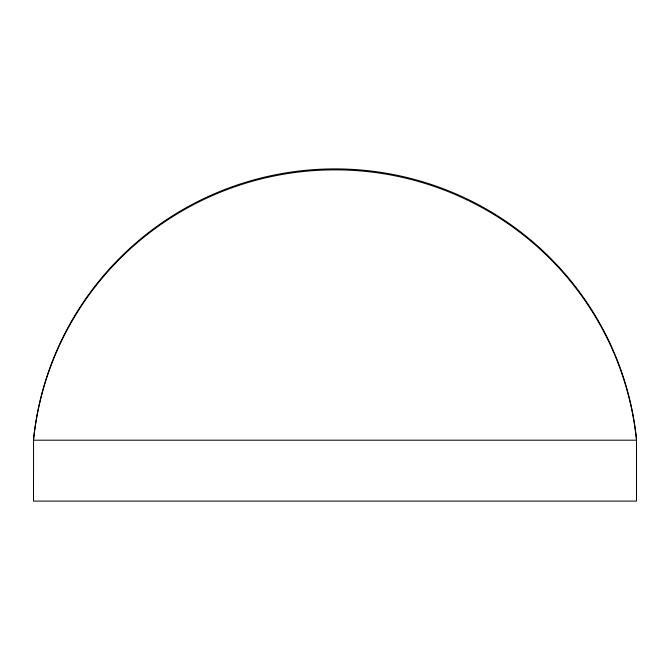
<?xml version="1.0" encoding="UTF-8"?>
<svg xmlns="http://www.w3.org/2000/svg" width="670" height="670" viewBox="0 0 670 670"><rect width="100%" height="100%" fill="white"/><g stroke="black" fill="none" stroke-linecap="round" stroke-linejoin="round"><path stroke-width="1" d="M33.5 439.545L33.55 439.235A303.058 300.797 0 0 1 335 168.899A303.058 300.797 0 0 1 636.5 439.235L636.5 501.101L33.5 501.101L33.55 439.235M636.5 440.19L33.5 440.19A303.058 300.797 0 0 1 335 169.862A303.058 300.797 0 0 1 636.5 440.19"/></g></svg>
